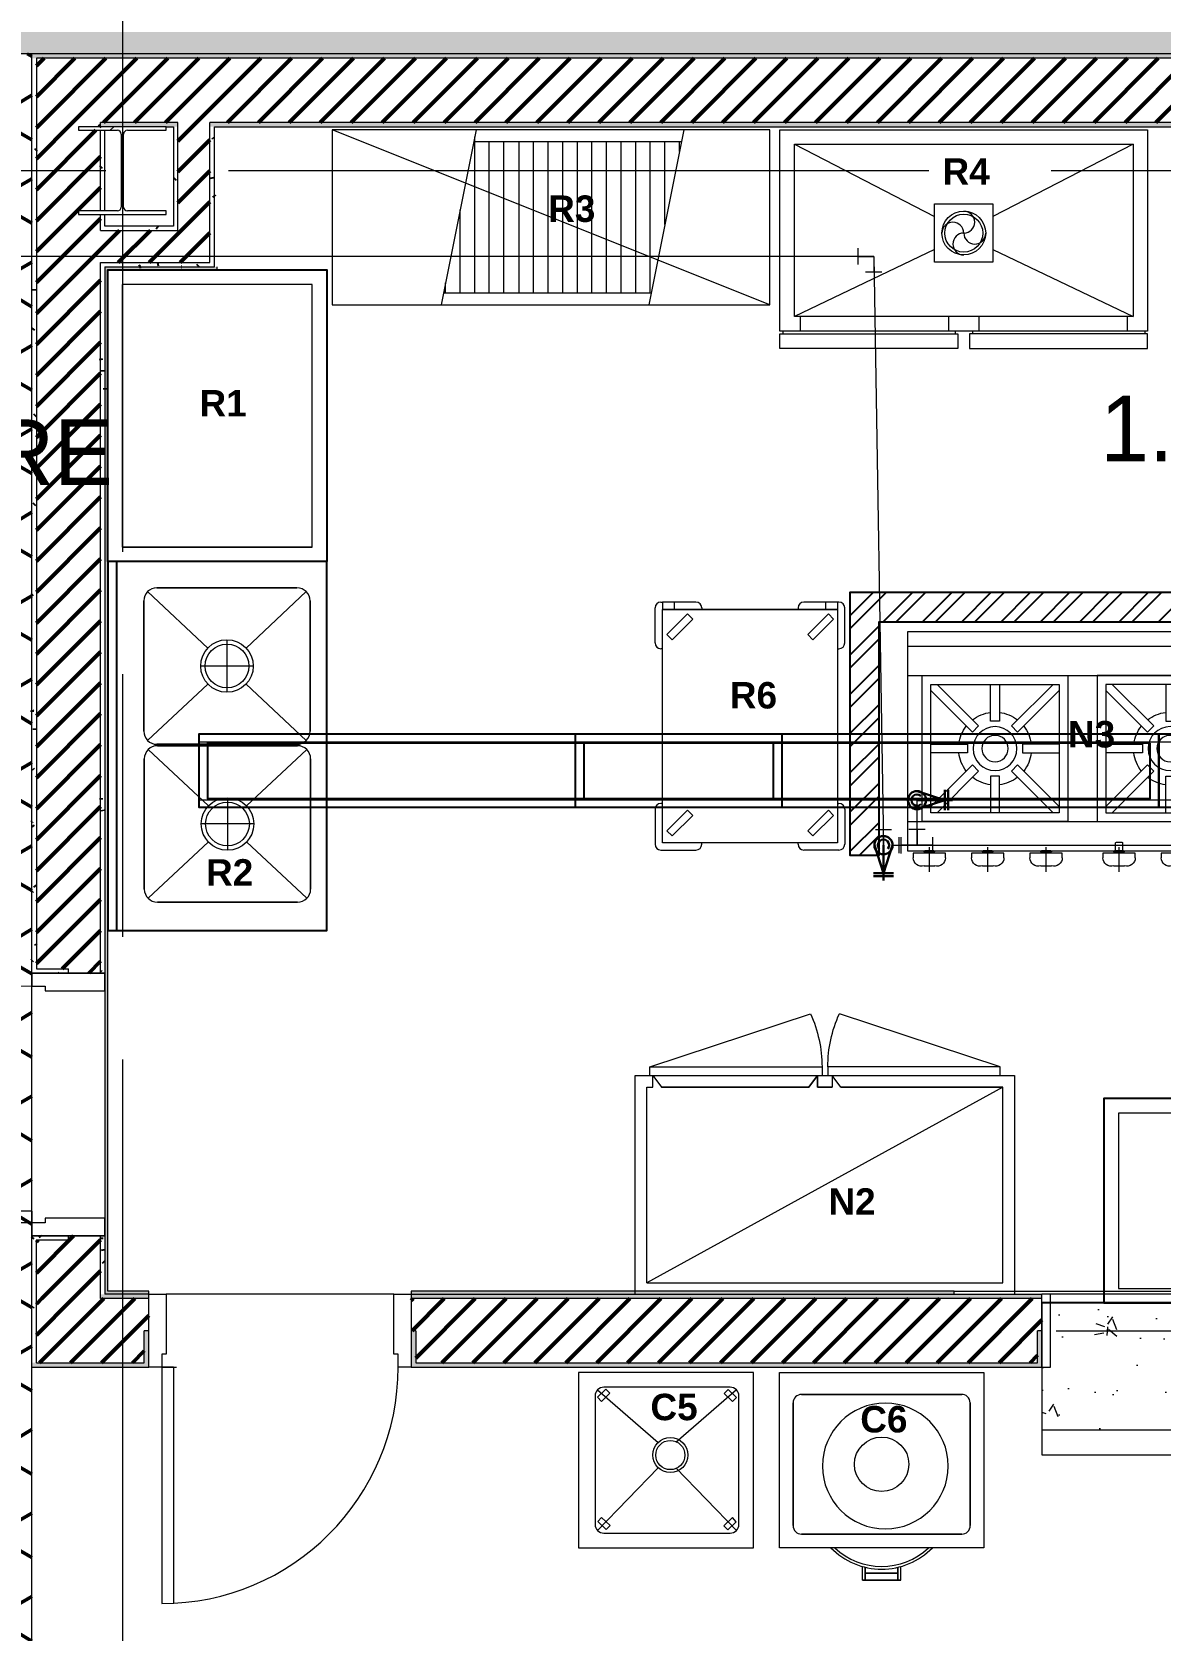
# Model space of a CAD drawing. Header units: millimetres. Extents: x -76261 to 649593, y -304265 to 60256.
# Drawn here: x 2790 to 6656, y -5001 to 475 of the extents above; entities that cross this region are included whole.
import ezdxf

# ---------------------------------------------------------------- set-up
doc = ezdxf.new("R2010")
doc.units = ezdxf.units.MM
doc.header["$LTSCALE"] = 2000
doc.header["$MEASUREMENT"] = 0
doc.header["$PDMODE"] = 32
doc.header["$PDSIZE"] = 0.15
doc.linetypes.add('Centre', pattern=[6.9, 4, -0.7, 1.5, -0.7])
doc.linetypes.add('Hidden 1_0mm', pattern=[1.6, 1, -0.6])
doc.layers.get('0').update_dxf_attribs({"linetype": 'CONTINUOUS'})
for name, color, linetype, lineweight in [('01. Water supply', 2, 'CONTINUOUS', 15), ('A-AREA-IDEN', 8, 'CONTINUOUS', 15), ('A-DOOR', 8, 'CONTINUOUS', 15), ('A-FLOR', 8, 'CONTINUOUS', 15), ('A-GENM', 8, 'CONTINUOUS', 15), ('A-GLAZ', 8, 'CONTINUOUS', 15), ('A-GLAZ-HDLN', 1, 'Hidden 1_0mm', 18), ('A-WALL', 8, 'CONTINUOUS', 15), ('A-WALL-PATT', 8, 'CONTINUOUS', 50), ('Arc-hatch', 8, 'CONTINUOUS', 5), ('Arc-Net thay', 8, 'CONTINUOUS', 18), ('full', 8, 'CONTINUOUS', 5), ('HI-KIT', 8, 'CONTINUOUS', 5), ('I-WALL', 8, 'CONTINUOUS', 15), ('K1', 8, 'CONTINUOUS', 5), ('K2', 8, 'CONTINUOUS', 5), ('KIT', 8, 'CONTINUOUS', 5), ('KÝ HIỆU', 7, 'CONTINUOUS', 5), ('li-cua', 8, 'CONTINUOUS', 5), ('OF-A$0$OF-A$0$KIT', 8, 'CONTINUOUS', 5), ('OF-A$0$OF-A$0$li-cua', 8, 'CONTINUOUS', 5), ('S-COLS', 8, 'CONTINUOUS', 15), ('S-GRID', 14, 'CONTINUOUS', 15), ('SYM1', 8, 'CONTINUOUS', 5), ('SYM2', 8, 'CONTINUOUS', 5), ('WS Pipe', 3, 'CONTINUOUS', 30)]:
    doc.layers.add(name, color=color, linetype=linetype, lineweight=lineweight)
for name, color, linetype in [('1-Drop point-RO', 8, 'CONTINUOUS'), ('DIM', 8, 'CONTINUOUS'), ('FUR', 8, 'CONTINUOUS'), ('HATCH', 8, 'CONTINUOUS')]:
    doc.layers.add(name, color=color, linetype=linetype)
doc.styles.add('.VnArial Narrow_B', font='Vnarianb_0.ttf', dxfattribs={"height": 225})
doc.styles.add('Arial_B_1', font='arialbd.ttf', dxfattribs={"height": 90.595556})
pattern_1 = [(217.5, (7345, 400), (4.7995, -146.824), [5.029, -110.795, 5.029, -124.511, -123.825]), (217.5, (7345, 400), (4.7995, -146.824), [-245.364, 5.029, -118.796]), (187.5, (7345, 400), (-134.8574, -215.047), [5.029, -57.455, 5.029, -99.365, -40.005]), (187.5, (7345, 400), (-134.8574, -215.047), [-166.878, 5.029, -34.976]), (147.5, (7438.73, 400), (-237.2978, -0.4316), [5.029, -33.071, 5.029, -132.131, -179.07]), (147.5, (7438.73, 400), (-237.2978, -0.4316), [-175.26, 5.029, -174.041]), (137.5, (7438.73, 400), (-229.067, -66.879), [5.029, -14.021, 5.029, -84.887, -102.87]), (137.5, (7438.73, 400), (-229.067, -66.879), [-108.966, 5.029, -97.841])]
pattern_2 = [(45, (87192.53, 42001.635), (-53.03301, 53.03301), [])]
pattern_3 = [(37.5, (7220, -4100), (-4.7995, 146.824), [5.029, -110.795, 5.029, -124.511, -123.825]), (37.5, (7220, -4100), (-4.7995, 146.824), [-245.364, 5.029, -118.796]), (7.5, (7220, -4100), (134.8574, 215.047), [5.029, -57.455, 5.029, -99.365, -40.005]), (7.5, (7220, -4100), (134.8574, 215.047), [-166.878, 5.029, -34.976]), (327.5, (7126.27, -4100), (237.2978, 0.4316), [5.029, -33.071, 5.029, -132.131, -179.07]), (327.5, (7126.27, -4100), (237.2978, 0.4316), [-175.26, 5.029, -174.041]), (317.5, (7126.27, -4100), (229.067, 66.879), [5.029, -14.021, 5.029, -84.887, -102.87]), (317.5, (7126.27, -4100), (229.067, 66.879), [-108.966, 5.029, -97.841])]
pattern_4 = [(307.5, (2790, -1850), (146.824, 4.7995), [5.029, -110.795, 5.029, -124.511, -123.825]), (307.5, (2790, -1850), (146.824, 4.7995), [-245.364, 5.029, -118.796]), (277.5, (2790, -1850), (215.047, -134.857), [5.029, -57.455, 5.029, -99.365, -40.005]), (277.5, (2790, -1850), (215.047, -134.857), [-166.878, 5.029, -34.976]), (237.5, (2790, -1756.27), (0.4316, -237.298), [5.029, -33.071, 5.029, -132.131, -179.07]), (237.5, (2790, -1756.27), (0.4316, -237.298), [-175.26, 5.029, -174.041]), (227.5, (2790, -1756.27), (66.88, -229.067), [5.029, -14.021, 5.029, -84.887, -102.87]), (227.5, (2790, -1756.27), (66.88, -229.067), [-108.966, 5.029, -97.841])]
pattern_5 = [(127.5, (3415, -90), (-146.824, -4.8), [5.03, -110.795, 5.03, -124.51, -123.825]), (127.5, (3415, -90), (-146.824, -4.8), [-245.364, 5.03, -118.796]), (97.5, (3415, -90), (-215.05, 134.86), [5.03, -57.455, 5.03, -99.365, -40.005]), (97.5, (3415, -90), (-215.05, 134.86), [-166.88, 5.03, -34.976]), (57.5, (3415, -183.73), (-0.43, 237.3), [5.03, -33.07, 5.03, -132.13, -179.07]), (57.5, (3415, -183.73), (-0.43, 237.3), [-175.26, 5.03, -174.04]), (47.5, (3415, -183.73), (-66.88, 229.07), [5.03, -14.02, 5.03, -84.887, -102.87]), (47.5, (3415, -183.73), (-66.88, 229.07), [-108.966, 5.03, -97.84])]
pattern_6 = [(37.5, (3157.5, -330), (-4.8, 146.824), [5.03, -110.795, 5.03, -124.51, -123.825]), (37.5, (3157.5, -330), (-4.8, 146.824), [-245.364, 5.03, -118.796]), (7.5, (3157.5, -330), (134.86, 215.05), [5.03, -57.455, 5.03, -99.365, -40.005]), (7.5, (3157.5, -330), (134.86, 215.05), [-166.88, 5.03, -34.976]), (327.5, (3063.77, -330), (237.3, 0.43), [5.03, -33.07, 5.03, -132.13, -179.07]), (327.5, (3063.77, -330), (237.3, 0.43), [-175.26, 5.03, -174.04]), (317.5, (3063.77, -330), (229.07, 66.88), [5.03, -14.02, 5.03, -84.887, -102.87]), (317.5, (3063.77, -330), (229.07, 66.88), [-108.966, 5.03, -97.84])]

# ---------------------------------------------------------------- blocks, each defined once
blk = doc.blocks.new('AD_UK Beams-Column - SC2-300_300_8_12-V21-1st  FLOOR PLAN')
at = {"layer": 'S-COLS'}
h = blk.add_hatch(dxfattribs=at)
h.set_pattern_fill('FP_59', color=256, style=0, pattern_type=2)
h.set_pattern_definition([(45, (84092.53, 42001.64), (-371.231, 371.231), []), (45, (84092.53, 42564.14), (-371.231, 371.231), [])])
h.paths.add_polyline_path([(150, -150), (150, -138), (17, -138), (7.8, -134.2), (4, -125), (4, 125), (7.8, 134.2), (17, 138), (150, 138), (150, 150), (-150, 150), (-150, 138), (-17, 138), (-7.8, 134.2), (-4, 125), (-4, -125), (-7.8, -134.2), (-17, -138), (-150, -138), (-150, -150), (32.3, -150)], flags=0)
for p, q in [((150, 150), (-150, 150)), ((-150, 150), (-150, 138)), ((-150, 138), (-17, 138)), ((-4, 125), (-4, -125)), ((4, -125), (4, 125)), ((17, 138), (150, 138)), ((150, 138), (150, 150)), ((-17, -138), (-150, -138)), ((-150, -138), (-150, -150)), ((-150, -150), (150, -150)), ((150, -138), (17, -138)), ((150, -150), (150, -138))]:
    blk.add_line(p, q, dxfattribs=at)
for centre, start, end in [((-17, 125), 0, 90), ((17, 125), 90, 180), ((-17, -125), 270, 0), ((17, -125), 180, 270)]:
    blk.add_arc(centre, 13, start, end, dxfattribs=at)
blk = doc.blocks.new('LS-Office-S_rvt-1-1st  FLOOR PLAN')
blk.add_blockref('AD_UK Beams-Column - SC2-300_300_8_12-V21-1st  FLOOR PLAN', (-84092.5, -42001.6))
blk = doc.blocks.new('PD-WC - WC-10909065-1st  FLOOR PLAN')
at = {"layer": 'A-DOOR'}
for p, q in [((-450, -125), (-450, 125)), ((-450, 125), (-405, 125)), ((-405, 125), (-405, 80)), ((405, 125), (355, 125)), ((405, 125), (450, 125)), ((405, 80), (405, 125)), ((450, 125), (450, -125)), ((-405, 80), (-390, 80)), ((-390, 80), (-390, -125)), ((390, 80), (405, 80)), ((390, -125), (390, 80)), ((-390, -125), (-450, -125)), ((450, -125), (390, -125))]:
    blk.add_line(p, q, dxfattribs=at)
at = {"layer": 'A-GENM'}
for p, q in [((365, 125), (365, 935)), ((405, 125), (405, 935)), ((365, 125), (405, 125))]:
    blk.add_line(p, q, dxfattribs=at)
blk.add_arc((405, 125), 810, 90, 180, dxfattribs=at)
blk = doc.blocks.new('CUABEP-4000X200 - CUABEP-4000X200-10680116-1st  FLOOR PLAN')
at = {"layer": 'A-GLAZ'}
for p, q in [((-1750, 425), (-1750, 340)), ((1750, 425), (-1750, 425)), ((1750, 340), (1750, 425)), ((-1750, 340), (-1750, 125)), ((1750, 125), (1750, 340)), ((-1720, 125), (-1750, 125)), ((-1720, -95), (-1720, 125)), ((15, 125), (-15, 125)), ((-15, 125), (-15, -95)), ((15, -95), (15, 125)), ((1750, 125), (1720, 125)), ((1720, 125), (1720, -95)), ((-1720, -125), (-1720, -95)), ((-15, -95), (-15, -125)), ((15, -125), (15, -95)), ((1720, -95), (1720, -125)), ((-1750, -125), (-1720, -125)), ((-1720, -125), (-15, -125)), ((-15, -125), (15, -125)), ((15, -125), (1720, -125)), ((1720, -125), (1750, -125))]:
    blk.add_line(p, q, dxfattribs=at)
at = {"layer": 'A-GLAZ-HDLN'}
for p, q in [((-1685.6, 0), (-971.9, 0)), ((-784.7, 0), (-1124.1, 0)), ((-784.7, 0), (-1124.1, 0)), ((-644.7, 0), (-984.1, 0)), ((-34.4, 0), (-748.1, 0)), ((49.4, 0), (763.1, 0)), ((1169.7, 0), (580.3, 0)), ((1169.7, 0), (580.3, 0)), ((1309.7, 0), (720.3, 0)), ((1700.6, 0), (986.9, 0))]:
    blk.add_line(p, q, dxfattribs=at)
blk = doc.blocks.new('PD-WC - WC-10839197-1st  FLOOR PLAN')
at = {"layer": 'A-DOOR'}
for p, q in [((-390, 125), (-450, 125)), ((-450, 125), (-450, -125)), ((-390, -80), (-390, 125)), ((450, 125), (390, 125)), ((390, 125), (390, -80)), ((450, -125), (450, 125)), ((-405, -125), (-405, -80)), ((-405, -80), (-390, -80)), ((390, -80), (405, -80)), ((405, -80), (405, -125)), ((-450, -125), (-405, -125)), ((405, -125), (355, -125)), ((405, -125), (450, -125))]:
    blk.add_line(p, q, dxfattribs=at)
at = {"layer": 'A-GENM'}
for p, q in [((365, -125), (405, -125)), ((365, -125), (365, -935)), ((405, -125), (405, -935))]:
    blk.add_line(p, q, dxfattribs=at)
blk.add_arc((405, -125), 810, 180, 270, dxfattribs=at)
blk = doc.blocks.new('OF_KITCHEN_dwg_fsss-10911598-1st  FLOOR PLAN')
at = {"layer": 'full'}
for p, q in [((73191.6, -27461.8), (73742.2, -27643.9)), ((74391.6, -27461.8), (73841, -27643.9))]:
    blk.add_line(p, q, dxfattribs=at)
at = {"layer": 'full', "flags": 128}
for points in [[(73141.6, -27431.8), (74441.6, -27431.8), (74441.6, -26681.8), (73141.6, -26681.8)], [(74401.6, -27391.8), (73846.6, -27391.8), (74401.6, -27391.8), (73181.6, -26721.8), (74401.6, -26721.8)]]:
    blk.add_lwpolyline(points, close=True, dxfattribs=at)
for points in [[(73181.6, -26721.8), (73181.6, -27391.8), (73201.6, -27391.8)], [(73181.6, -27391.8), (73201.6, -27391.8), (73201.6, -27431.8), (73231.6, -27391.8), (73736.6, -27391.8), (73766.6, -27431.8), (73766.6, -27391.8), (73816.6, -27391.8)], [(73191.6, -27431.8), (73191.6, -27461.8), (73781.6, -27461.8), (73781.6, -27431.8)], [(73846.6, -27391.8), (73816.6, -27431.8), (73816.6, -27391.8), (73766.6, -27391.8), (73766.6, -27431.8), (73736.6, -27391.8), (73231.6, -27391.8), (73736.6, -27391.8), (73231.6, -27391.8)], [(74391.6, -27431.8), (74391.6, -27461.8), (73801.6, -27461.8), (73801.6, -27431.8)]]:
    blk.add_lwpolyline(points, dxfattribs=at)
at = {"layer": 'full'}
for centre, start, end in [((73341.6, -27461.8), 335.556, 0), ((74241.6, -27461.8), 180, 204.444)]:
    blk.add_arc(centre, 440, start, end, dxfattribs=at)
blk = doc.blocks.new('OF_KITCHEN_dwg_OF-A$0$OF-A$0$xe-10911602-1st  FLOOR PLAN')
at = {"layer": 'OF-A$0$OF-A$0$KIT'}
for p, q in [((822526.3, -29094.2), (822395.6, -29094.2)), ((822395.6, -29094.2), (822395.6, -29140.5)), ((822395.6, -29094.2), (822526.3, -29094.2)), ((822395.6, -29094.2), (822395.6, -29140.5)), ((822405, -29138), (822405, -29094.2)), ((822405, -29094.2), (822405, -29138)), ((822517, -29117.5), (822405, -29117.5)), ((822405, -29117.5), (822517, -29117.5)), ((822517, -29138), (822517, -29094.2)), ((822517, -29094.2), (822517, -29138)), ((822526.3, -29094.2), (822526.3, -29140.5)), ((822526.3, -29094.2), (822526.3, -29140.5)), ((822157.7, -29701.2), (822157.7, -29280.8)), ((822157.7, -29280.8), (822157.7, -29701.2)), ((822186.8, -29251.7), (822735.2, -29251.7)), ((822735.2, -29251.7), (822186.8, -29251.7)), ((822764.4, -29280.8), (822764.4, -29701.2)), ((822764.4, -29701.2), (822764.4, -29280.8)), ((822735.2, -29730.3), (822186.8, -29730.3)), ((822186.8, -29730.3), (822735.2, -29730.3))]:
    blk.add_line(p, q, dxfattribs=at)
at = {"layer": 'OF-A$0$OF-A$0$KIT', "flags": 128}
blk.add_lwpolyline([(822111, -29805), (822111, -29205), (822811, -29205), (822811, -29805)], close=True, dxfattribs=at)
at = {"layer": 'OF-A$0$OF-A$0$KIT'}
blk.add_circle((822461, -29491), 93.3, dxfattribs=at)
for centre, radius, start, end in [((822461, -29374.2), 242.7, 44.196, 135.804), ((822461, -29374.2), 233.3, 46.4688, 133.5312), ((822186.8, -29280.8), 29.2, 90, 180), ((822448.5, -29485), 215.5, 0, 180), ((822448.5, -29485), 215.5, 0, 180), ((822735.2, -29280.8), 29.2, 0, 90), ((822448.5, -29485), 215.5, 180, 0), ((822448.5, -29485), 215.5, 180, 0), ((822186.8, -29701.2), 29.2, 180, 228.8427), ((822186.8, -29701.2), 29.2, 228.8427, 270), ((822735.2, -29701.2), 29.2, 270, 0)]:
    blk.add_arc(centre, radius, start, end, dxfattribs=at)
blk = doc.blocks.new('OF_KITCHEN_dwg_OF-A$0$OF-A$0$BX-10911603-1st  FLOOR PLAN')
at = {"layer": 'OF-A$0$OF-A$0$li-cua'}
for p, q in [((748950.9, -29946.4), (748950.9, -30379.7)), ((749174.7, -30132.9), (748959.7, -29925.2)), ((749420.8, -29916.4), (748980.9, -29916.4)), ((749442.1, -29925.2), (749261.7, -30132.9)), ((749450.8, -30379.7), (749450.8, -29946.4)), ((749174.7, -30193.3), (748959.7, -30400.9)), ((749442.1, -30400.9), (749261.7, -30193.3)), ((748980.9, -30409.7), (749420.8, -30409.7))]:
    blk.add_line(p, q, dxfattribs=at)
at = {"layer": 'OF-A$0$OF-A$0$li-cua', "flags": 128}
for points in [[(749500.9, -29859.6), (748900.9, -29859.6), (748900.9, -30459.7), (749500.9, -30459.7)], [(748990.9, -29925.6), (749004.9, -29939.1), (748976.8, -29968.2), (748962.8, -29954.7)], [(749416.4, -29924.8), (749402.4, -29938.3), (749430.5, -29967.4), (749444.5, -29953.9)], [(748989.9, -30400.6), (749003.9, -30387), (748975.8, -30358), (748961.8, -30371.5)], [(749415.4, -30401.4), (749401.4, -30387.9), (749429.5, -30358.8), (749443.5, -30372.3)]]:
    blk.add_lwpolyline(points, close=True, dxfattribs=at)
at = {"layer": 'OF-A$0$OF-A$0$li-cua'}
for radius in [60, 50]:
    blk.add_circle((749218.4, -30174.5), radius, dxfattribs=at)
for centre, start, end in [((748980.9, -29946.4), 90, 180), ((749420.8, -29946.4), 360, 90), ((748980.9, -30379.7), 180, 270), ((749420.8, -30379.7), 270, 0)]:
    blk.add_arc(centre, 30, start, end, dxfattribs=at)
blk = doc.blocks.new('OF_KITCHEN_dwg_GEDG-10911604-1st  FLOOR PLAN')
at = {"layer": 'K1', "flags": 128}
blk.add_lwpolyline([(402336.4, -46119.4), (402336.4, -47319.4), (401586.4, -47319.4), (401586.4, -46119.4), (402336.4, -46119.4)], dxfattribs=at)
at = {"layer": 'K2'}
for p, q in [((401636.4, -47319.4), (401636.4, -46119.4)), ((401736.4, -46119.4), (401736.4, -47319.4)), ((402236.4, -46119.4), (402236.4, -47319.4))]:
    blk.add_line(p, q, dxfattribs=at)
at = {"layer": 'K2', "flags": 128}
for points in [[(402236.4, -46669.4), (402236.4, -46169.4), (401736.4, -46169.4), (401736.4, -46669.4), (402236.4, -46669.4)], [(401787.6, -46199.4), (401930.2, -46342), (401908.9, -46363.2), (401766.4, -46220.6)], [(402206.4, -46639.4), (402206.4, -46199.4), (401766.4, -46199.4), (401766.4, -46639.4), (402206.4, -46639.4)], [(401971.4, -46199.4), (401971.4, -46324.9), (402001.4, -46324.9), (402001.4, -46199.4)], [(402185.1, -46199.4), (402042.5, -46342), (402063.8, -46363.2), (402206.4, -46220.6)], [(401766.4, -46434.4), (401891.9, -46434.4), (401891.9, -46404.4), (401766.4, -46404.4)], [(402206.4, -46434.4), (402080.8, -46434.4), (402080.8, -46404.4), (402206.4, -46404.4)], [(401787.6, -46639.4), (401930.2, -46496.8), (401908.9, -46475.6), (401766.4, -46618.2)], [(402185.1, -46639.4), (402042.5, -46496.8), (402063.8, -46475.6), (402206.4, -46618.2)], [(401971.4, -46639.4), (401971.4, -46513.9), (402001.4, -46513.9), (402001.4, -46639.4)], [(402236.4, -46769.4), (402236.4, -47269.4), (401736.4, -47269.4), (401736.4, -46769.4), (402236.4, -46769.4)], [(402206.4, -46799.4), (402206.4, -47239.4), (401766.4, -47239.4), (401766.4, -46799.4), (402206.4, -46799.4)], [(401787.6, -46799.4), (401930.2, -46942), (401908.9, -46963.2), (401766.4, -46820.6)], [(401971.4, -46799.4), (401971.4, -46924.9), (402001.4, -46924.9), (402001.4, -46799.4)], [(402185.1, -46799.4), (402042.5, -46942), (402063.8, -46963.2), (402206.4, -46820.6)], [(401766.4, -47004.4), (401891.9, -47004.4), (401891.9, -47034.4), (401766.4, -47034.4)], [(402206.4, -47004.4), (402080.8, -47004.4), (402080.8, -47034.4), (402206.4, -47034.4)], [(401787.6, -47239.4), (401930.2, -47096.8), (401908.9, -47075.6), (401766.4, -47218.2)], [(402185.1, -47239.4), (402042.5, -47096.8), (402063.8, -47075.6), (402206.4, -47218.2)], [(401971.4, -47239.4), (401971.4, -47113.9), (402001.4, -47113.9), (402001.4, -47239.4)]]:
    blk.add_lwpolyline(points, dxfattribs=at)
at = {"layer": 'K2'}
for centre, radius in [((401986.4, -46419.4), 75.2), ((401986.4, -46419.4), 45.2), ((401986.4, -47019.4), 75.2), ((401986.4, -47019.4), 45.2)]:
    blk.add_circle(centre, radius, dxfattribs=at)
for centre, start, end in [((401986.4, -46419.4), 96.8921, 128.1079), ((401986.4, -46419.4), 51.8921, 83.1079), ((401986.4, -46419.4), 141.8921, 173.1079), ((401986.4, -46419.4), 6.8921, 38.1079), ((401986.4, -46419.4), 186.8921, 218.1079), ((401986.4, -46419.4), 321.8921, 353.1079), ((401986.4, -46419.4), 231.8921, 263.1079), ((401986.4, -46419.4), 276.8921, 308.1079), ((401986.4, -47019.4), 96.8921, 128.1079), ((401986.4, -47019.4), 51.8921, 83.1079), ((401986.4, -47019.4), 141.8921, 173.1079), ((401986.4, -47019.4), 6.8921, 38.1079), ((401986.4, -47019.4), 186.8921, 218.1079), ((401986.4, -47019.4), 321.8921, 353.1079), ((401986.4, -47019.4), 231.8921, 263.1079), ((401986.4, -47019.4), 276.8921, 308.1079)]:
    blk.add_arc(centre, 125, start, end, dxfattribs=at)
at = {"layer": 'SYM1'}
for p, q in [((402408.5, -46194.4), (402323.7, -46194.4)), ((402388.2, -46176.1), (402388.2, -46212.7)), ((402388.2, -46376.1), (402388.2, -46412.7)), ((402408.5, -46394.4), (402323.7, -46394.4)), ((402408.5, -46594.4), (402323.7, -46594.4)), ((402388.2, -46576.1), (402388.2, -46612.7)), ((402408.5, -46844.4), (402323.7, -46844.4)), ((402388.2, -46826.1), (402388.2, -46862.7)), ((402388.2, -47026.1), (402388.2, -47062.7)), ((402408.5, -47044.4), (402323.7, -47044.4)), ((402408.5, -47244.4), (402323.7, -47244.4)), ((402388.2, -47226.1), (402388.2, -47262.7))]:
    blk.add_line(p, q, dxfattribs=at)
at = {"layer": 'SYM1', "flags": 128}
for points in [[(402360.3, -46249.9), (402344.2, -46249.9), (402344.2, -46138.9), (402360.3, -46138.9)], [(402360.3, -46449.9), (402344.2, -46449.9), (402344.2, -46338.9), (402360.3, -46338.9)], [(402360.3, -46649.9), (402344.2, -46649.9), (402344.2, -46538.9), (402360.3, -46538.9)], [(402360.3, -46899.9), (402344.2, -46899.9), (402344.2, -46788.9), (402360.3, -46788.9)], [(402360.3, -47099.9), (402344.2, -47099.9), (402344.2, -46988.9), (402360.3, -46988.9)], [(402360.3, -47299.9), (402344.2, -47299.9), (402344.2, -47188.9), (402360.3, -47188.9)]]:
    blk.add_lwpolyline(points, dxfattribs=at)
at = {"layer": 'SYM1'}
for centre, start, end in [((402360.3, -46168), 343.8805, 90), ((402360.3, -46220.8), 270, 16.1194), ((402360.3, -46368), 343.8805, 90), ((402360.3, -46420.8), 270, 16.1194), ((402360.3, -46568), 343.8805, 90), ((402360.3, -46620.8), 270, 16.1194), ((402360.3, -46818), 343.8805, 90), ((402360.3, -46870.8), 270, 16.1194), ((402360.3, -47018), 343.8805, 90), ((402360.3, -47070.8), 270, 16.1194), ((402360.3, -47218), 343.8805, 90), ((402360.3, -47270.8), 270, 16.1194)]:
    blk.add_arc(centre, 29.1, start, end, dxfattribs=at)
at = {"layer": 'SYM2'}
for p, q in [((402336.4, -46210.2), (402336.4, -46178.5)), ((402340.9, -46178.5), (402340.9, -46210.4)), ((402344.2, -46182.1), (402340.9, -46182.1)), ((402340.9, -46206.6), (402344.2, -46206.6)), ((402336.4, -46410.2), (402336.4, -46378.5)), ((402340.9, -46378.5), (402340.9, -46410.4)), ((402344.2, -46382.1), (402340.9, -46382.1)), ((402340.9, -46406.6), (402344.2, -46406.6)), ((402336.4, -46610.2), (402336.4, -46578.5)), ((402340.9, -46578.5), (402340.9, -46610.4)), ((402344.2, -46582.1), (402340.9, -46582.1)), ((402340.9, -46606.6), (402344.2, -46606.6)), ((402306.7, -46835.3), (402306.7, -46853.5)), ((402336.4, -46832.1), (402309.8, -46832.2)), ((402309.8, -46856.6), (402336.4, -46856.6)), ((402336.4, -46860.2), (402336.4, -46828.5)), ((402340.9, -46828.5), (402340.9, -46860.4)), ((402344.2, -46832.1), (402340.9, -46832.1)), ((402340.9, -46856.6), (402344.2, -46856.6)), ((402336.4, -47060.2), (402336.4, -47028.5)), ((402340.9, -47028.5), (402340.9, -47060.4)), ((402344.2, -47032.1), (402340.9, -47032.1)), ((402340.9, -47056.6), (402344.2, -47056.6)), ((402336.4, -47260.2), (402336.4, -47228.5)), ((402340.9, -47228.5), (402340.9, -47260.4)), ((402344.2, -47232.1), (402340.9, -47232.1)), ((402340.9, -47256.6), (402344.2, -47256.6))]:
    blk.add_line(p, q, dxfattribs=at)
for centre, radius, start, end in [((402338.6, -46210.4), 2.28, 173.3982, 360), ((402338.7, -46178.5), 2.3, 349.0255, 180), ((402338.7, -46378.5), 2.3, 349.0255, 180), ((402338.6, -46410.4), 2.28, 173.3982, 360), ((402338.7, -46578.5), 2.3, 349.0255, 180), ((402338.6, -46610.4), 2.28, 173.3982, 360), ((402309.8, -46835.3), 3.08, 90.1263, 179.8737), ((402309.8, -46853.5), 3.07, 180, 270), ((402338.6, -46860.4), 2.28, 173.3982, 360), ((402338.7, -46828.5), 2.3, 349.0255, 180), ((402338.7, -47028.5), 2.3, 349.0255, 180), ((402338.6, -47060.4), 2.28, 173.3982, 360), ((402338.7, -47228.5), 2.3, 349.0255, 180), ((402338.6, -47260.4), 2.28, 173.3982, 360)]:
    blk.add_arc(centre, radius, start, end, dxfattribs=at)
blk = doc.blocks.new('OF_KITCHEN_dwg_gdfhj-10911605-1st  FLOOR PLAN')
at = {"layer": 'full'}
blk.add_line((579050, 19865.7), (577790, 19865.7), dxfattribs=at)
at = {"layer": 'HI-KIT'}
for p, q in [((577800, 20555.7), (577800, 20565.7)), ((578390, 20555.7), (578390, 20565.7)), ((578450, 20555.7), (578450, 20565.7)), ((579040, 20555.7), (579040, 20565.7)), ((578320, 20276.5), (577840, 20505.7)), ((577860, 20505.7), (578367.5, 20505.7)), ((578472.5, 20505.7), (578980, 20505.7)), ((578520, 20276.5), (579000, 20505.7)), ((577840, 19915.7), (578320, 20163.5)), ((579000, 19915.7), (578520, 20163.5))]:
    blk.add_line(p, q, dxfattribs=at)
at = {"layer": 'HI-KIT', "flags": 128}
for points in [[(578400, 20565.7), (578400, 20615.7), (577790, 20615.7), (577790, 20565.7)], [(578440, 20565.7), (578440, 20615.7), (579050, 20615.7), (579050, 20565.7)], [(579050, 19865.7), (577790, 19865.7), (577790, 20555.7), (579050, 20555.7)], [(578520, 20120), (578320, 20120), (578320, 20320), (578520, 20320)]]:
    blk.add_lwpolyline(points, close=True, dxfattribs=at)
for points in [[(578980, 20555.7), (578980, 20505.7), (579000, 20505.7), (579000, 19915.7), (577840, 19915.7), (577840, 20505.7), (577860, 20505.7), (577860, 20555.7)], [(578367.5, 20555.7), (578367.5, 20505.7), (578472.5, 20505.7), (578472.5, 20555.7)]]:
    blk.add_lwpolyline(points, dxfattribs=at)
at = {"layer": 'HI-KIT'}
for radius in [75, 65]:
    blk.add_circle((578420, 20220), radius, dxfattribs=at)
for centre, start, end in [((578420, 20257.5), 270, 90), ((578382.5, 20220), 0, 180), ((578420, 20182.5), 90, 270), ((578457.5, 20220), 180, 0)]:
    blk.add_arc(centre, 37.5, start, end, dxfattribs=at)
blk = doc.blocks.new('OF_KITCHEN_dwg_dfhsdhj-10911606-1st  FLOOR PLAN')
at = {"layer": 'li-cua'}
for p, q in [((-50719.5, 1480029.1), (-50599.5, 1480629.1)), ((-50607.5, 1480589.1), (-49895.7, 1480589.1)), ((-50604.5, 1480589.1), (-50604.5, 1480069.1)), ((-50554.5, 1480589.1), (-50554.5, 1480069.1)), ((-50504.5, 1480589.1), (-50504.5, 1480069.1)), ((-50454.5, 1480589.1), (-50454.5, 1480069.1)), ((-50404.5, 1480589.1), (-50404.5, 1480069.1)), ((-50354.5, 1480589.1), (-50354.5, 1480069.1)), ((-50304.5, 1480589.1), (-50304.5, 1480069.1)), ((-50254.5, 1480589.1), (-50254.5, 1480069.1)), ((-50204.5, 1480589.1), (-50204.5, 1480069.1)), ((-50154.5, 1480589.1), (-50154.5, 1480069.1)), ((-50102.7, 1480589.1), (-50102.7, 1480069.1)), ((-50052.7, 1480589.1), (-50052.7, 1480069.1)), ((-50007.7, 1480029.1), (-49887.7, 1480629.1)), ((-50002.7, 1480589.1), (-50002.7, 1480054.1)), ((-49952.7, 1480589.1), (-49952.7, 1480304.1)), ((-49902.7, 1480589.1), (-49902.7, 1480554.1)), ((-50654.5, 1480354.1), (-50654.5, 1480069.1)), ((-50704.5, 1480104.1), (-50704.5, 1480069.1)), ((-49999.7, 1480069.1), (-50711.5, 1480069.1))]:
    blk.add_line(p, q, dxfattribs=at)
at = {"layer": 'li-cua', "flags": 128}
blk.add_lwpolyline([(-51014, 1480629.1), (-51014, 1480029.1), (-49514, 1480029.1), (-49514, 1480629.1), (-51014, 1480629.1), (-49514, 1480029.1)], dxfattribs=at)
blk = doc.blocks.new('OF_KITCHEN_dwg-10908889-1st  FLOOR PLAN')
at = {"layer": 'Arc-hatch'}
h = blk.add_hatch(dxfattribs=at)
h.set_pattern_fill('FP_85', color=256, style=0, pattern_type=2)
h.set_pattern_definition([(320, (49966.07, 4976314.17), (-31.375867, -358.630604), [37.5, -412.5]), (265, (49966.07, 4976314.17), (376.095683, 69.376098), [30, -330]), (10.451, (49963.46, 4976284.3), (344.717336, -289.256803), [31.87, -350.571]), (316.184, (50066.07, 4976314.17), (-82.761497, -533.61997), [56.25, -618.75]), (6.636, (50059.2, 4976269.7), (487.062215, -467.3284), [47.805, -525.856]), (261.184, (50066.1, 4976314.17), (487.05805, -467.332636), [45, -495]), (291, (50041.07, 4976264.17), (-201.309519, -298.454072), [37.5, -412.5]), (236, (50041.07, 4976264.17), (362.574896, -121.657102), [30, -330]), (341.451, (50024.3, 4976239.3), (161.262095, -420.11198), [31.87, -350.571]), (307.5, (49966.07, 4976314.17), (166.446927, -6.0799277), [0, -326, 0, -335, -331.25]), (307.5, (49966.07, 4976314.17), (166.446927, -6.0799277), [-661, 0, -331.25]), (277.5, (49966.07, 4976314.17), (197.205856, -131.534769), [0, -191, 0, -318.5, -126.25]), (277.5, (49966.07, 4976314.17), (197.205856, -131.534769), [-509.5, 0, -126.25]), (237.5, (49966.07, 4976425.67), (-11.277436, -266.911218), [0, -125, 0, -390, -517.5]), (237.5, (49966.07, 4976425.67), (-11.277436, -266.911218), [-515, 0, -517.5]), (227.5, (49966.07, 4976475.67), (50.052491, -291.593085), [0, -162.5, 0, -259, -367.5]), (227.5, (49966.07, 4976475.67), (50.052491, -291.593085), [-421.5, 0, -367.5])])
h.paths.add_polyline_path([(13288.1, 27143.7), (15145.3, 27143.7), (15145.3, 27578.7), (11645.3, 27578.7), (11645.3, 27143.7)], flags=0)
at = {"layer": 'HATCH'}
h = blk.add_hatch(dxfattribs=at)
h.set_pattern_fill('FP_86', color=256, style=0, pattern_type=2)
h.set_pattern_definition([(45, (-386838.165, 663064.87), (-67.351921, 67.351921), []), (45, (-386793.26, 663064.87), (-67.351921, 67.351921), [])])
h.paths.add_polyline_path([(15087.4, 29113), (15187.4, 29113), (15187.3, 30013), (13889.3, 30013), (13889.3, 30005.4), (12824.2, 30005.4), (12824.2, 30013), (10987.4, 30012.9), (10987.4, 29113), (11087.4, 29113), (11087.4, 29913), (15087.4, 29913)], flags=0)
at = {"layer": '1-Drop point-RO'}
for p, q in [((8474.6, 30118.7), (8474.6, 28854.8)), ((15145.3, 27578.7), (11645.3, 27578.7))]:
    blk.add_line(p, q, dxfattribs=at)
at = {"layer": '1-Drop point-RO', "flags": 128}
for points in [[(8444.6, 30118.7), (8444.6, 31118.7), (9194.6, 31118.7), (9194.6, 30118.7), (8444.6, 30118.7), (8444.6, 28854.8), (9194.6, 28854.8), (9194.6, 30118.7)], [(11857.8, 27578.7), (13357.8, 27578.7), (13357.8, 28278.7), (11857.8, 28278.7)]]:
    blk.add_lwpolyline(points, close=True, dxfattribs=at)
at = {"layer": 'Arc-Net thay', "flags": 128}
blk.add_lwpolyline([(11645.3, 27578.7), (11645.3, 27143.7), (15145.3, 27143.7), (15145.3, 27578.7)], dxfattribs=at)
at = {"layer": 'DIM', "flags": 128}
for points in [[(10755.7, 29527.3), (8756.1, 29527.3), (8756.1, 29277.3), (10755.7, 29277.3)], [(12045.9, 29527.3), (10046.3, 29527.3), (10046.3, 29277.3), (12045.9, 29277.3)], [(14045.6, 29527.3), (12045.9, 29527.3), (12045.9, 29277.3), (14045.6, 29277.3)], [(10725.7, 29497.3), (8786.1, 29497.3), (8786.1, 29307.3), (10725.7, 29307.3)], [(12015.9, 29497.3), (10076.3, 29497.3), (10076.3, 29307.3), (12015.9, 29307.3)]]:
    blk.add_lwpolyline(points, close=True, dxfattribs=at)
at = {"layer": 'full', "flags": 128}
for points in [[(10378.3, 29851.1), (10449, 29921.8), (10431.3, 29939.5), (10360.6, 29868.8)], [(10860.5, 29851.1), (10931.2, 29921.8), (10913.6, 29939.5), (10842.9, 29868.8)], [(10378.3, 29178.8), (10449, 29249.5), (10431.3, 29267.2), (10360.6, 29196.5)], [(10860.5, 29178.8), (10931.2, 29249.5), (10913.6, 29267.2), (10842.9, 29196.5)]]:
    blk.add_lwpolyline(points, close=True, dxfattribs=at)
at = {"layer": 'FUR'}
blk.add_line((15187.3, 30013), (10987.5, 30013), dxfattribs=at)
at = {"layer": 'FUR', "flags": 128}
blk.add_lwpolyline([(10987.4, 30012.9), (10987.4, 29113), (11087.4, 29113), (11087.4, 29913), (15087.4, 29913), (15087.4, 29113), (15187.4, 29113), (15187.4, 30012.9)], dxfattribs=at)
at = {"layer": 'FUR'}
blk.add_arc((10987.5, 30012.9), 0.1, 90, 180, dxfattribs=at)
at = {"layer": 'KIT'}
for p, q in [((8494.6, 30168.7), (8494.6, 31068.7)), ((8494.6, 30168.7), (8494.6, 31068.7)), ((9144.6, 31068.7), (8494.6, 31068.7)), ((9144.6, 31068.7), (8494.6, 31068.7)), ((9144.6, 30168.7), (9144.6, 31068.7)), ((9144.6, 30168.7), (9144.6, 31068.7)), ((8494.6, 30168.7), (9144.6, 30168.7)), ((9144.6, 30168.7), (8494.6, 30168.7)), ((8787.2, 29822.5), (8581, 30015.9)), ((8612.8, 30029.1), (9092.8, 30029.1)), ((9092.8, 30029.1), (8612.8, 30029.1)), ((9124.6, 30015.9), (8918.5, 29822.5)), ((8567.8, 29537.9), (8567.8, 29984.1)), ((8567.8, 29984.1), (8567.8, 29537.9)), ((9137.8, 29984.1), (9137.8, 29537.9)), ((9137.8, 29537.9), (9137.8, 29984.1)), ((8852.8, 29851), (8852.8, 29671)), ((8942.8, 29761), (8762.8, 29761)), ((8787.2, 29699.4), (8581, 29506.1)), ((9124.6, 29506.1), (8918.5, 29699.4)), ((8789, 29281.6), (8582.8, 29474.9)), ((9092.8, 29492.9), (8612.8, 29492.9)), ((8612.8, 29492.9), (9092.8, 29492.9)), ((8614.6, 29488.1), (9094.6, 29488.1)), ((9094.6, 29488.1), (8614.6, 29488.1)), ((9126.5, 29474.9), (8920.3, 29281.6)), ((8569.6, 28997), (8569.6, 29443.1)), ((8569.6, 29443.1), (8569.6, 28997)), ((9139.6, 29443.1), (9139.6, 28997)), ((9139.6, 28997), (9139.6, 29443.1)), ((8854.6, 29310), (8854.6, 29130)), ((8944.6, 29220), (8764.6, 29220)), ((8789, 29158.5), (8582.8, 28965.2)), ((9126.5, 28965.2), (8920.3, 29158.5)), ((9094.6, 28952), (8614.6, 28952)), ((8614.6, 28952), (9094.6, 28952))]:
    blk.add_line(p, q, dxfattribs=at)
for centre, radius in [((8852.8, 29761), 90), ((8852.8, 29761), 75), ((8854.6, 29220), 90), ((8854.6, 29220), 75)]:
    blk.add_circle(centre, radius, dxfattribs=at)
for centre, start, end in [((8612.8, 29984.1), 90, 180), ((8612.8, 29984.1), 90, 180), ((9092.8, 29984.1), 0, 90), ((9092.8, 29984.1), 0, 90), ((8612.8, 29537.9), 180, 270), ((8612.8, 29537.9), 180, 270), ((9092.8, 29537.9), 270, 0), ((9092.8, 29537.9), 270, 0), ((8614.6, 29443.1), 90, 180), ((8614.6, 29443.1), 90, 180), ((9094.6, 29443.1), 0, 90), ((9094.6, 29443.1), 0, 90), ((8614.6, 28997), 180, 270), ((8614.6, 28997), 180, 270), ((9094.6, 28997), 270, 0), ((9094.6, 28997), 270, 0)]:
    blk.add_arc(centre, 45, start, end, dxfattribs=at)
at = {"layer": 'li-cua'}
for p, q in [((10319.8, 29840.3), (10319.8, 29960.3)), ((10384.8, 29980.3), (10344.8, 29980.3)), ((10479.8, 29960.3), (10479.8, 29955.3)), ((10809.8, 29960.3), (10809.8, 29955.3)), ((10944.8, 29980.3), (10904.8, 29980.3)), ((10969.8, 29840.3), (10969.8, 29960.3)), ((10344.8, 29820.3), (10339.8, 29820.3)), ((10944.8, 29820.3), (10949.8, 29820.3)), ((10319.8, 29270.3), (10319.8, 29150.3)), ((10344.8, 29290.3), (10339.8, 29290.3)), ((10944.8, 29290.3), (10949.8, 29290.3)), ((10969.8, 29270.3), (10969.8, 29150.3)), ((10479.8, 29150.3), (10479.8, 29155.3)), ((10809.8, 29150.3), (10809.8, 29155.3)), ((10339.8, 29130.3), (10459.8, 29130.3)), ((10949.8, 29130.3), (10829.8, 29130.3))]:
    blk.add_line(p, q, dxfattribs=at)
at = {"layer": 'li-cua', "flags": 128}
for points in [[(10339.8, 29980.3), (10344.8, 29980.3), (10344.8, 29955.3)], [(10944.8, 29155.3), (10344.8, 29155.3), (10344.8, 29955.3), (10944.8, 29955.3), (10344.8, 29955.3), (10944.8, 29955.3), (10944.8, 29155.3), (10344.8, 29155.3)], [(10459.8, 29980.3), (10384.8, 29980.3), (10384.8, 29955.3)], [(10904.8, 29955.3), (10904.8, 29980.3), (10829.8, 29980.3)], [(10949.8, 29980.3), (10944.8, 29980.3), (10944.8, 29955.3)]]:
    blk.add_lwpolyline(points, dxfattribs=at)
blk.add_lwpolyline([(11907.8, 27628.7), (13307.8, 27628.7), (13307.8, 28228.7), (11907.8, 28228.7)], close=True, dxfattribs=at)
at = {"layer": 'li-cua'}
for centre, start, end in [((10339.8, 29960.3), 90, 180), ((10459.8, 29960.3), 0, 90), ((10829.8, 29960.3), 90, 180), ((10949.8, 29960.3), 0, 90), ((10339.8, 29840.3), 180, 270), ((10949.8, 29840.3), 270, 360), ((10339.8, 29270.3), 90, 180), ((10949.8, 29270.3), 0, 90), ((10339.8, 29150.3), 180, 270), ((10459.8, 29150.3), 270, 0), ((10829.8, 29150.3), 180, 270), ((10949.8, 29150.3), 270, 360)]:
    blk.add_arc(centre, 20, start, end, dxfattribs=at)
for name, p, rotation in [('OF_KITCHEN_dwg_dfhsdhj-10911606-1st  FLOOR PLAN', (-40300.9, 1511628), 180), ('OF_KITCHEN_dwg_gdfhj-10911605-1st  FLOOR PLAN', (589797.8, 51464.5), 180), ('OF_KITCHEN_dwg_OF-A$0$OF-A$0$BX-10911603-1st  FLOOR PLAN', (-19802.3, -722160.9), 90), ('OF_KITCHEN_dwg_OF-A$0$OF-A$0$xe-10911602-1st  FLOOR PLAN', (833557.3, -2465), 180)]:
    blk.add_blockref(name, p, dxfattribs=dict(rotation=rotation))
at = {"extrusion": (0, 0, -1), "zscale": -1}
for name, p, rotation in [('OF_KITCHEN_dwg_GEDG-10911604-1st  FLOOR PLAN', (34934.7, 431464.6), 269.9999908886393), ('OF_KITCHEN_dwg_fsss-10911598-1st  FLOOR PLAN', (62889.7, 925.8), 180)]:
    blk.add_blockref(name, p, dxfattribs=dict(at, rotation=rotation))
at = {"layer": 'KÝ HIỆU', "char_height": 90.6, "width": 188.132, "attachment_point": 1, "line_spacing_factor": 0.941778, "style": 'Arial_B_1'}
for s, insert in [('R4', (11304.9, 31500.9)), ('R3', (9953.6, 31373.5)), ('R1', (8758.8, 30706.7)), ('R6', (10576.1, 29706.2)), ('N3', (11734.8, 29572.8)), ('R2', (8781.1, 29099.3)), ('N2', (10913.9, 27971.6)), ('C5', (10304, 27267.5)), ('C6', (11023, 27225.6))]:
    blk.add_mtext(s, dxfattribs=dict(at, insert=insert))
blk = doc.blocks.new('Xrexf_Office')
at = {"layer": 'A-WALL-PATT'}
h = blk.add_hatch(dxfattribs=at)
h.set_pattern_fill('FP_1', color=256, style=0, pattern_type=2)
h.set_pattern_definition([(180, (17675, 475), (-142.875, -82.489), [95.25, -190.5]), (300, (17675, 475), (142.87507, -82.4889), [95.25, -190.5]), (240, (17675, 475), (7e-05, -164.9779), [0, -190.5, 95.25, 0])])
h.paths.add_polyline_path([(14875, 400), (14900, 400), (14900, 475), (2740, 475), (2740, 400), (14850, 400)], flags=0)
h.paths.add_polyline_path([(16925, 400), (27040, 400), (27040, 475), (16900, 475), (16900, 400)], flags=0)
h.paths.add_polyline_path([(32660, 400), (32660, 475), (31830, 475), (31830, 400), (32610, 400)], flags=0)
h.paths.add_polyline_path([(30509, 400), (30920.6, 400), (30920.6, 475), (27940, 475), (27940, 400), (29318.7, 400)], flags=0)
h = blk.add_hatch(dxfattribs=at)
h.set_pattern_fill('FP_51', color=256, style=0, pattern_type=2)
h.set_pattern_definition([(270, (2740, -3200), (82.489, -142.875), [95.25, -190.5]), (30, (2740, -3200), (82.4889, 142.875), [95.25, -190.5]), (330, (2740, -3200), (164.9779, 7e-05), [0, -190.5, 95.25, 0])])
h.paths.add_polyline_path([(2790, -6850), (2790, -6350), (2740, -6350), (2740, -6850)], flags=0)
h.paths.add_polyline_path([(2740, -5350), (2790, -5350), (2790, 400), (2740, 400), (2740, -4580.2)], flags=0)
h = blk.add_hatch(dxfattribs=at)
h.set_pattern_fill('FP_35', color=256, angle=-322.5, style=0, pattern_type=2)
h.set_pattern_definition(pattern_1)
h.paths.add_polyline_path([(11885, 385), (11900, 385), (11900, 400), (2790, 400), (2790, 385), (10274.1, 385)], flags=0)
h = blk.add_hatch(dxfattribs=at)
h.set_pattern_fill('FP_38', color=256, angle=37.5, style=0, pattern_type=2)
h.set_pattern_definition(pattern_4)
h.paths.add_polyline_path([(2805, -4085), (2805, -3665), (2915, -3665), (2915, -3650), (2790, -3650), (2790, -4085)], flags=0)
h.paths.add_polyline_path([(2915, -2750), (2915, -2735), (2805, -2735), (2805, 385), (2790, 385), (2790, -2750)], flags=0)
h = blk.add_hatch(dxfattribs=at)
h.set_pattern_fill('FP_20', color=256, style=0, pattern_type=2)
h.set_pattern_definition(pattern_2)
h.paths.add_polyline_path([(11885, 165), (11885, 385), (2805, 385), (2805, 165), (11665, 165)], flags=0)
h = blk.add_hatch(dxfattribs=at)
h.set_pattern_fill('FP_20', color=256, style=0, pattern_type=2)
h.set_pattern_definition(pattern_2)
h.paths.add_polyline_path([(2805, -3865), (3025, -3865), (3025, -3650), (2915, -3650), (2915, -3665), (2805, -3665), (2805, -3850)], flags=0)
h.paths.add_polyline_path([(3025, -2750), (3025, -150), (2950, -150), (2950, -138), (3025, -138), (3025, 138), (2950, 138), (2950, 150), (3025, 150), (3025, 165), (2805, 165), (2805, -2735), (2915, -2735), (2915, -2750)], flags=0)
h = blk.add_hatch(dxfattribs=at)
h.set_pattern_fill('FP_35', color=256, angle=-322.5, style=0, pattern_type=2)
h.set_pattern_definition(pattern_1)
h.paths.add_polyline_path([(11665, 150), (11665, 165), (9015, 165), (9015, 150), (11650, 150)], flags=0)
h.paths.add_polyline_path([(3250, 150), (3290, 150), (3290, 165), (3025, 165), (3025, 150), (3132.3, 150)], flags=0)
h.paths.add_polyline_path([(7893.5, 150), (8385, 150), (8385, 165), (3400, 165), (3400, 150), (5512.9, 150)], flags=0)
h.paths.add_polyline_path([(8510, 150), (8905, 150), (8905, 165), (8495, 165), (8495, 150)], flags=0)
h = blk.add_hatch(dxfattribs=at)
h.set_pattern_fill('FP_20', color=256, style=0, pattern_type=2)
h.set_pattern_definition(pattern_2)
h.paths.add_polyline_path([(3290, -315), (3400, -315), (3400, 165), (3290, 165), (3290, -205)], flags=0)
h = blk.add_hatch(dxfattribs=at)
h.set_pattern_fill('FP_38', color=256, angle=37.5, style=0, pattern_type=2)
h.set_pattern_definition(pattern_4)
h.paths.add_polyline_path([(3040, -3850), (3040, -3650), (3025, -3650), (3025, -3850)], flags=0)
h.paths.add_polyline_path([(3040, -2750), (3040, -315), (3025, -315), (3025, -2750)], flags=0)
h.paths.add_polyline_path([(3025, -205), (3040, -205), (3040, -150), (3025, -150)], flags=0)
h.paths.add_polyline_path([(3040, -138), (3040, 138), (3025, 138), (3025, -138), (3037.7, -138)], flags=0)
h = blk.add_hatch(dxfattribs=at)
h.set_pattern_fill('FP_42', color=256, angle=37.5, style=0, pattern_type=2)
h.set_pattern_definition(pattern_5)
h.paths.add_polyline_path([(3290, -205), (3290, 150), (3275, 150), (3275, -205)], flags=0)
h = blk.add_hatch(dxfattribs=at)
h.set_pattern_fill('FP_42', color=256, angle=37.5, style=0, pattern_type=2)
h.set_pattern_definition(pattern_5)
h.paths.add_polyline_path([(3415, -330), (3415, 150), (3400, 150), (3400, -330)], flags=0)
h = blk.add_hatch(dxfattribs=at)
h.set_pattern_fill('FP_20', color=256, style=0, pattern_type=2)
h.set_pattern_definition(pattern_2)
h.paths.add_polyline_path([(3025, -315), (3290, -315), (3290, -205), (3025, -205)], flags=0)
h = blk.add_hatch(dxfattribs=at)
h.set_pattern_fill('FP_43', color=256, angle=37.5, style=0, pattern_type=2)
h.set_pattern_definition(pattern_6)
h.paths.add_polyline_path([(3040, -205), (3275, -205), (3275, -190), (3040, -190)], flags=0)
h = blk.add_hatch(dxfattribs=at)
h.set_pattern_fill('FP_43', color=256, angle=37.5, style=0, pattern_type=2)
h.set_pattern_definition(pattern_6)
h.paths.add_polyline_path([(3275, -330), (3400, -330), (3400, -315), (3040, -315), (3040, -330), (3132.3, -330)], flags=0)
for points in [[(3040, -3850), (3050, -3850), (3050, -330), (3040, -330), (3040, -3240.2)], [(3050, -340), (3425, -340), (3425, -330), (3050, -330)]]:
    blk.add_hatch(color=256, dxfattribs=at).paths.add_polyline_path(points, flags=0)
h = blk.add_hatch(dxfattribs=at)
h.set_pattern_fill('FP_20', color=256, style=0, pattern_type=2)
h.set_pattern_definition(pattern_2)
h.paths.add_polyline_path([(5512.9, -4085), (6235.7, -4085), (6235.7, -3975), (6250.7, -3975), (6250.7, -3865), (4090, -3865), (4090, -3975), (4105, -3975), (4105, -4085)], flags=0)
h.paths.add_polyline_path([(3132.3, -4085), (3175, -4085), (3175, -3975), (3190, -3975), (3190, -3865), (2805, -3865), (2805, -4085)], flags=0)
h.paths.add_polyline_path([(9765.7, -4085), (11665, -4085), (11665, -3865), (9750.7, -3865), (9750.7, -3975), (9765.7, -3975)], flags=0)
h = blk.add_hatch(dxfattribs=at)
h.set_pattern_fill('FP_37', color=256, angle=37.5, style=0, pattern_type=2)
h.set_pattern_definition(pattern_3)
h.paths.add_polyline_path([(3025, -3865), (3190, -3865), (3190, -3850), (3025, -3850)], flags=0)
h.paths.add_polyline_path([(10274.1, -3865), (11650, -3865), (11650, -3850), (9750.7, -3850), (9750.7, -3865)], flags=0)
h.paths.add_polyline_path([(5512.9, -3865), (6250.7, -3865), (6250.7, -3850), (4090, -3850), (4090, -3865)], flags=0)
h = blk.add_hatch(color=256, dxfattribs=at)
h.paths.add_polyline_path([(11650, -3850), (11650, -3840), (9950, -3840), (9950, -3850), (10274.1, -3850)], flags=0)
h.paths.add_polyline_path([(3050, -3850), (3190, -3850), (3190, -3840), (3050, -3840)], flags=0)
h.paths.add_polyline_path([(4090, -3850), (5950, -3850), (5950, -3840), (4090, -3840)], flags=0)
h = blk.add_hatch(dxfattribs=at)
h.set_pattern_fill('FP_37', color=256, angle=37.5, style=0, pattern_type=2)
h.set_pattern_definition(pattern_3)
h.paths.add_polyline_path([(5512.9, -4100), (6250.7, -4100), (6250.7, -3975), (6235.7, -3975), (6235.7, -4085), (4105, -4085), (4105, -3975), (4090, -3975), (4090, -4100)], flags=0)
h.paths.add_polyline_path([(2790, -4100), (3190, -4100), (3190, -3975), (3175, -3975), (3175, -4085), (2790, -4085)], flags=0)
h.paths.add_polyline_path([(11650, -4100), (11885, -4100), (11885, -4085), (9765.7, -4085), (9765.7, -3975), (9750.7, -3975), (9750.7, -4100), (10274.1, -4100)], flags=0)
at = {"layer": 'A-FLOR'}
for p, q in [((3361.5, -2157), (3361.5, -1957)), ((3361.5, -1957), (10425.7, -1957)), ((10625.7, -2157), (3361.5, -2157)), ((4030, -3850), (3250, -3850))]:
    blk.add_line(p, q, dxfattribs=at)
at = {"layer": 'A-WALL'}
for p, q in [((2790, 400), (2740, 400)), ((14450, 400), (2790, 400)), ((11885, 385), (2805, 385)), ((2805, 385), (2805, -2735)), ((3290, 165), (3025, 165)), ((3025, 150), (3025, 165)), ((3290, -205), (3290, 165)), ((8385, 165), (3400, 165)), ((3400, -315), (3400, 165)), ((3025, -138), (3025, 138)), ((3040, -138), (3040, 138)), ((3250, 150), (3275, 150)), ((3275, 150), (3275, -190)), ((3415, 150), (8370, 150)), ((3415, -330), (3415, 150)), ((3025, -205), (3025, -150)), ((3040, -190), (3040, -150)), ((3025, -205), (3290, -205)), ((3275, -190), (3040, -190)), ((3025, -2750), (3025, -315)), ((3025, -315), (3400, -315)), ((3040, -330), (3040, -3850)), ((3040, -330), (3415, -330)), ((3050, -3840), (3050, -340)), ((3050, -340), (3425, -340)), ((3425, -340), (3425, -330)), ((2805, -2735), (2915, -2735)), ((2915, -2750), (2915, -2735)), ((2790, -2750), (3040, -2750)), ((3040, -3650), (2790, -3650)), ((2805, -4085), (2805, -3665)), ((2915, -3665), (2805, -3665)), ((2915, -3665), (2915, -3650)), ((3025, -3865), (3025, -3650)), ((3190, -3865), (3025, -3865)), ((3190, -3850), (3040, -3850)), ((3190, -3840), (3050, -3840)), ((3190, -4100), (3190, -3840)), ((4090, -3840), (4090, -4100)), ((5950, -3840), (4090, -3840)), ((4090, -3850), (6250.7, -3850)), ((6250.7, -3865), (4090, -3865)), ((5950, -3850), (5950, -3840)), ((5950, -3840), (9950, -3840)), ((6250.7, -4100), (6250.7, -3850)), ((3190, -3975), (3175, -3975)), ((3175, -4085), (3175, -3975)), ((4105, -3975), (4090, -3975)), ((4105, -3975), (4105, -4085)), ((6250.7, -3975), (6235.7, -3975)), ((6235.7, -4085), (6235.7, -3975)), ((2790, -4100), (3190, -4100)), ((2805, -4085), (3175, -4085)), ((4090, -4100), (6250.7, -4100)), ((4105, -4085), (6235.7, -4085))]:
    blk.add_line(p, q, dxfattribs=at)
at = {"layer": 'I-WALL'}
blk.add_line((2790, -5350), (2790, 400), dxfattribs=at)
at = {"layer": 'S-GRID', "linetype": 'Centre', "ltscale": 0.3}
for p, q in [((3100, 5234.1), (3100, -19441.1)), ((-4816.9, 0), (36139, 0))]:
    blk.add_line(p, q, dxfattribs=at)
blk.add_blockref('LS-Office-S_rvt-1-1st  FLOOR PLAN', (87192.5, 42001.6))
at = {"layer": 'A-DOOR'}
for name, p, rotation in [('PD-WC - WC-10839197-1st  FLOOR PLAN', (2915, -3200), 270), ('PD-WC - WC-10909065-1st  FLOOR PLAN', (3640, -3975), 180)]:
    blk.add_blockref(name, p, dxfattribs=dict(at, rotation=rotation))
at = {"layer": 'A-GLAZ', "rotation": 180}
blk.add_blockref('CUABEP-4000X200 - CUABEP-4000X200-10680116-1st  FLOOR PLAN', (8000.7, -3975), dxfattribs=at)
at = {"layer": 'KIT'}
blk.add_blockref('OF_KITCHEN_dwg-10908889-1st  FLOOR PLAN', (-5394.6, -31458.7), dxfattribs=at)
at = {"layer": 'A-AREA-IDEN', "char_height": 225, "attachment_point": 1, "style": '.VnArial Narrow_B'}
for s, insert, width in [('1.12- KITCHEN', (6450.7, -770.7), 2224.683), ('1.15- LIVINGS STORE', (-10, -852.5), 3258.86)]:
    blk.add_mtext(s, dxfattribs=dict(at, insert=insert, width=width))
blk = doc.blocks.new('A$C5D7C0A88')
at = {"layer": '01. Water supply', "linetype": 'ByBlock'}
for p, q in [((0.1, 5.4), (0.1, 59.4)), ((81.1, 86.4), (27.1, 86.4)), ((54.1, 64.8), (54.1, 86.4)), ((54.1, 32.4), (0.1, 32.4))]:
    blk.add_line(p, q, dxfattribs=at)
blk.add_arc((54.1, 32.4), 32.4, 226.2383, 133.7617, dxfattribs=at)
blk.add_point((0.1, 32.4), dxfattribs=at)
blk = doc.blocks.new('GVD')
at = {"layer": 'WS Pipe', "color": 3}
for p, q in [((-3779, 0), (0, 0)), ((-3318, -1082), (-3318, 1082)), ((-2985, -1082), (-2985, 1082)), ((0, 973), (-2985, 0)), ((-2985, 0), (0, -973))]:
    blk.add_line(p, q, dxfattribs=at)
blk.add_circle((0, 0), 973, dxfattribs=at)
blk.add_arc((0, 0), 603, 228.18969, 131.81031, dxfattribs=at)
blk = doc.blocks.new('A$C6F9C6CD0')
at = {"layer": '01. Water supply', "linetype": 'ByBlock'}
for p, q in [((0, 0, 0), (0, 56, 0)), ((26, 82, 0), (82, 82, 0)), ((54, 82, 0), (54, 28, 0)), ((108, 0, 0), (108, 56, 0)), ((0, 28, 0), (108, 28, 0))]:
    blk.add_line(p, q, dxfattribs=at)

msp = doc.modelspace()

# ---------------------------------------------------------------- block references
at = {"linetype": 'ByBlock'}
msp.add_blockref('Xrexf_Office', (0, 0), dxfattribs=at)

# ---------------------------------------------------------------- next in the draw order: linework, layer by layer
at = {"layer": '01. Water supply', "linetype": 'ByBlock'}
for p, q in [((5620.5, -266), (5620.5, -322)), ((5674.5, -294), (-1671, -294)), ((5620.5, -294), (5674.5, -294)), ((5674.5, -294), (5708, -2311.5)), ((5674.5, -294), (5674.5, -348)), ((5702.5, -348), (5646.5, -348)), ((5823, -2311.5), (5823, -2157)), ((5740.4, -2311.5), (9673.5, -2311.5))]:
    msp.add_line(p, q, dxfattribs=at)

# ---------------------------------------------------------------- next in the draw order: block references
at = {"layer": '01. Water supply', "linetype": 'ByBlock', "xscale": 0.032, "yscale": 0.032, "zscale": 0.032}
for p, rotation in [((5823, -2157), 180), ((5708, -2311.5), 89.99999999999999)]:
    msp.add_blockref('GVD', p, dxfattribs=dict(at, rotation=rotation))
at = {"layer": '01. Water supply', "linetype": 'ByBlock', "rotation": 270}
msp.add_blockref('A$C5D7C0A88', (5675.6, -2257.4), dxfattribs=at)
at = {"layer": '01. Water supply', "linetype": 'ByBlock', "xscale": -1}
msp.add_blockref('A$C6F9C6CD0', (5877, -2339.5, 0), dxfattribs=at)

doc.saveas('drawing.dxf')
